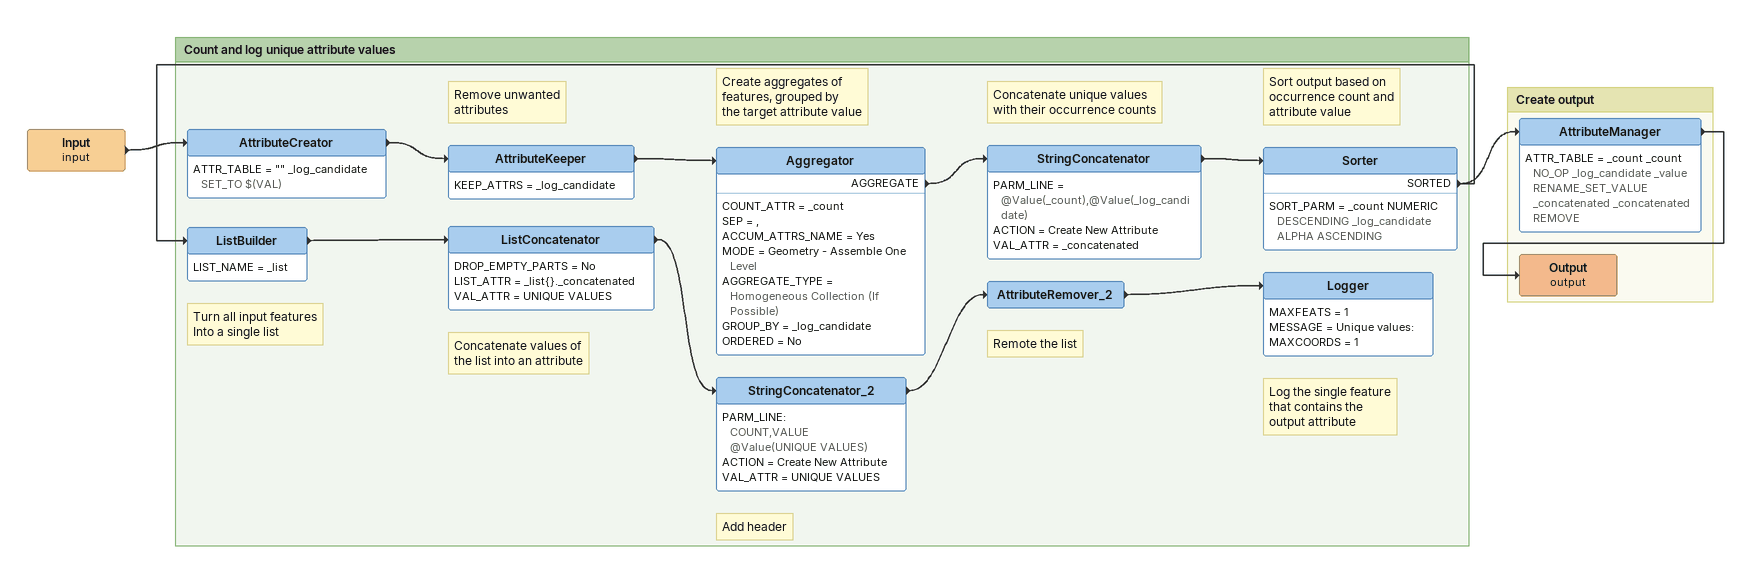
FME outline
Input (input)
    -> AttributeCreator

Bookmark: Count and log unique attribute values
AttributeCreator
    ATTR_TABLE = "" _log_candidate SET_TO $(VAL)
    -> AttributeKeeper
Note: Remove unwanted / attributes
AttributeKeeper
    KEEP_ATTRS = _log_candidate
    -> Aggregator
Note: Create aggregates of / features, grouped by / the target attribute value
Aggregator
    COUNT_ATTR = _count
    SEP = ,
    ACCUM_ATTRS_NAME = Yes
    MODE = Geometry - Assemble One Level
    AGGREGATE_TYPE = Homogeneous Collection (If Possible)
    GROUP_BY = _log_candidate
    ORDERED = No
    AGGREGATE -> StringConcatenator
Note: Concatenate unique values / with their occurrence counts
StringConcatenator
    PARM_LINE = @Value(_count),@Value(_log_candidate)
    ACTION = Create New Attribute
    VAL_ATTR = _concatenated
    -> Sorter
Note: Sort output based on / occurrence count and / attribute value
Sorter
    SORT_PARM = _count NUMERIC DESCENDING _log_candidate ALPHA ASCENDING
    SORTED -> ListBuilder
    SORTED -> AttributeManager
Note: Turn all input features / Into a single list
ListBuilder
    LIST_NAME = _list
    -> ListConcatenator
Note: Concatenate values of / the list into an attribute
ListConcatenator
    DROP_EMPTY_PARTS = No
    LIST_ATTR = _list{}._concatenated
    VAL_ATTR = UNIQUE VALUES
    -> StringConcatenator_2
Note: Add header
StringConcatenator_2
    PARM_LINE:
      COUNT,VALUE
      @Value(UNIQUE VALUES)
    ACTION = Create New Attribute
    VAL_ATTR = UNIQUE VALUES
    -> AttributeRemover_2
Note: Remote the list
AttributeRemover_2
    -> Logger
Note: Log the single feature / that contains the / output attribute
Logger
    MAXFEATS = 1
    MESSAGE = Unique values:
    MAXCOORDS = 1

Bookmark: Create output
AttributeManager
    ATTR_TABLE = _count _count  NO_OP _log_candidate _value  RENAME_SET_VALUE _concatenated _concatenated  REMOVE
    -> Output (output)
Output (output)
